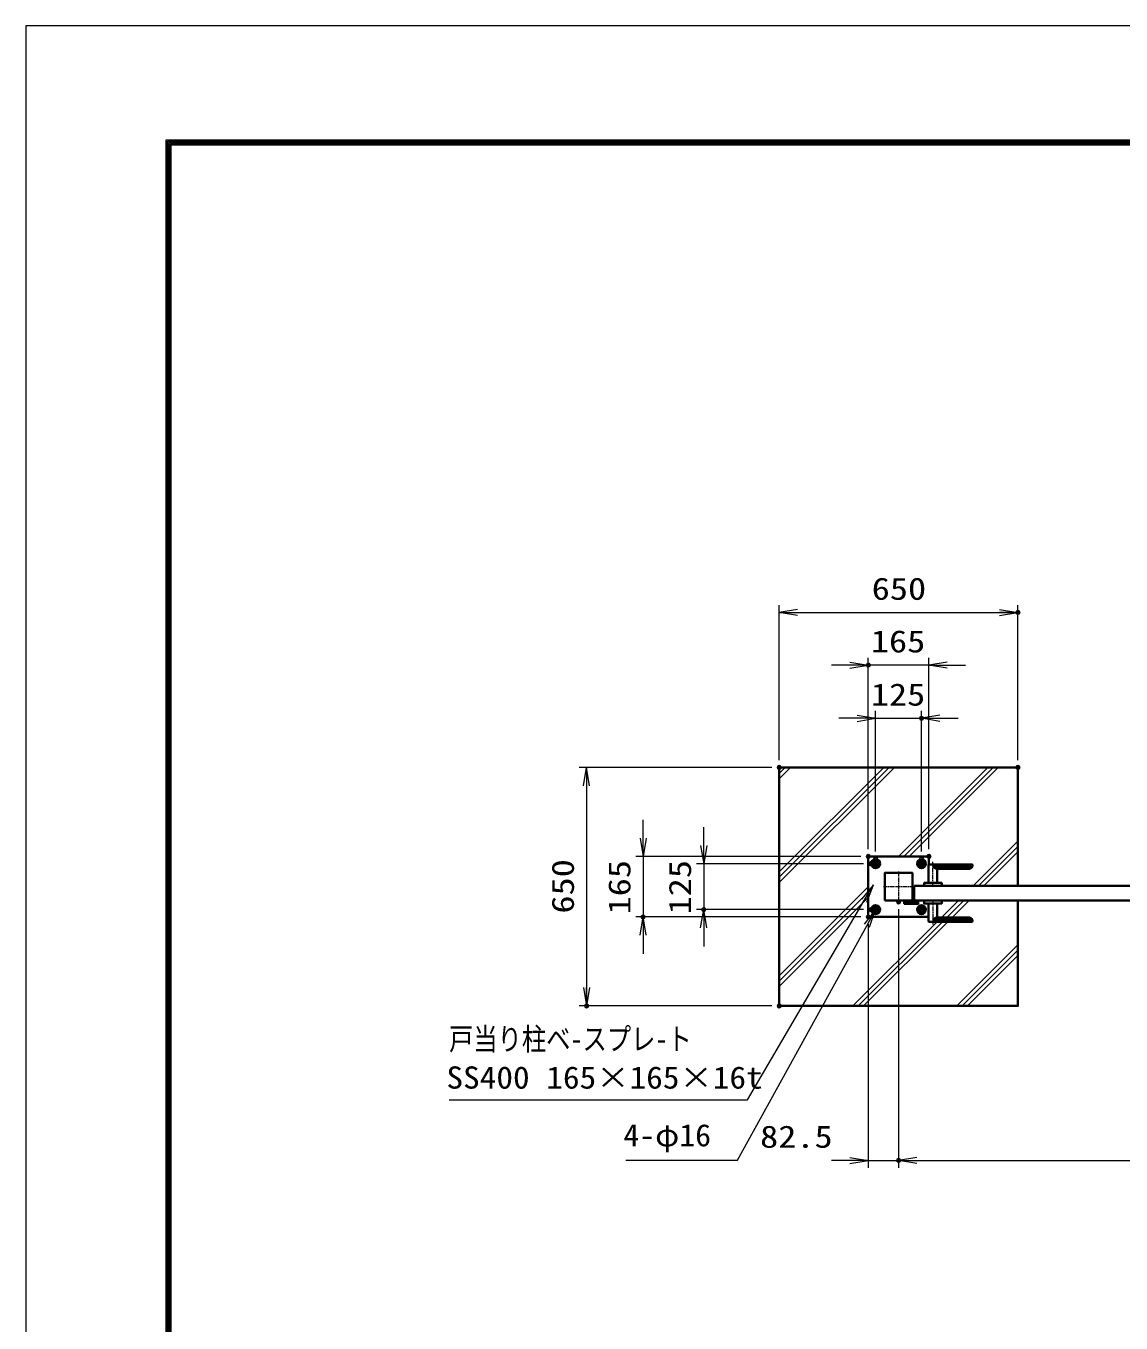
# Model space of a CAD drawing. Units: millimetres at full size. Extents: x -5940 to 5940, y -4200 to 4200.
# Drawn here: x -5940 to -2957, y 665 to 4200 of the extents above; entities that cross this region are included whole.
import ezdxf
from ezdxf.enums import TextEntityAlignment as Align

# ---------------------------------------------------------------- set-up
doc = ezdxf.new("R2010")
doc.units = ezdxf.units.MM
doc.header["$LTSCALE"] = 20
doc.header["$PDMODE"] = 32
doc.header["$PDSIZE"] = 10
for name, pattern in [('DASHED', [7.5, 6, -1.5]), ('USER1', [18, 12, -1.5, 3, -1.5]), ('USER2', [9, 6, -0.75, 1.5, -0.75])]:
    doc.linetypes.add(name, pattern=pattern)
for name, color, linetype, lineweight in [('0-0_D-TTL', 7, 'Continuous', 18), ('0-1_軸線', 200, 'USER1', 15), ('0-2_外形線', 7, 'Continuous', 35), ('0-3_寸法線', 4, 'Continuous', 18), ('0-4_0', 7, 'Continuous', 18), ('0-9_細線', 2, 'Continuous', 35), ('0-A_隠れ線', 140, 'DASHED', 18), ('0-F_ハッチング', 253, 'Continuous', 13)]:
    doc.layers.add(name, color=color, linetype=linetype, lineweight=lineweight)
doc.layers.add('0-5_Defpoints', color=7, linetype='Continuous')
doc.styles.add('ＭＳ ゴシック', font='')
doc.styles.get('ＭＳ ゴシック').set_extended_font_data('MS Gothic')

# ---------------------------------------------------------------- blocks, each defined once
blk = doc.blocks.new('U12')
at = {"layer": '0-1_軸線', "linetype": 'USER2'}
for p, q in [((-1250, 1478.6), (-1250, 1021.4)), ((-1478.6, 1250), (-1021.4, 1250))]:
    blk.add_line(p, q, dxfattribs=at)
at = {"layer": '0-2_外形線'}
blk.add_lwpolyline([(-1430, 1146.1), (-1250, 1042.2), (-1070, 1146.1), (-1070, 1353.9), (-1250, 1457.8), (-1430, 1353.9)], close=True, dxfattribs=at)
for radius in [180, 101.1]:
    blk.add_circle((-1250, 1250), radius, dxfattribs=at)
at = {"layer": '0-9_細線', "color": 4, "lineweight": 25}
blk.add_arc((-1250, 1250), 120, 260, 170, dxfattribs=at)
blk = doc.blocks.new('U13')
at = {"layer": '0-1_軸線', "linetype": 'USER2'}
for p, q in [((-1250, 1514), (-1250, 986)), ((-1514, 1250), (-986, 1250))]:
    blk.add_line(p, q, dxfattribs=at)
at = {"layer": '0-2_外形線'}
for radius in [240, 140]:
    blk.add_circle((-1250, 1250), radius, dxfattribs=at)
blk = doc.blocks.new('U14')
at = {"layer": '0-1_軸線', "linetype": 'USER2'}
for p, q in [((-1478.6, -1250), (-1021.4, -1250)), ((-1250, -1478.6), (-1250, -1021.4))]:
    blk.add_line(p, q, dxfattribs=at)
at = {"layer": '0-2_外形線'}
blk.add_lwpolyline([(-1430, -1146.1), (-1250, -1042.2), (-1070, -1146.1), (-1070, -1353.9), (-1250, -1457.8), (-1430, -1353.9)], close=True, dxfattribs=at)
for radius in [180, 101.1]:
    blk.add_circle((-1250, -1250), radius, dxfattribs=at)
at = {"layer": '0-9_細線', "color": 4, "lineweight": 25}
blk.add_arc((-1250, -1250), 120, 190, 100, dxfattribs=at)
blk = doc.blocks.new('U15')
at = {"layer": '0-1_軸線', "linetype": 'USER2'}
for p, q in [((-1514, -1250), (-986, -1250)), ((-1250, -1514), (-1250, -986))]:
    blk.add_line(p, q, dxfattribs=at)
at = {"layer": '0-2_外形線'}
for radius in [240, 140]:
    blk.add_circle((-1250, -1250), radius, dxfattribs=at)
blk = doc.blocks.new('U16')
at = {"layer": '0-1_軸線', "linetype": 'USER2'}
for p, q in [((1250, 1478.6), (1250, 1021.4)), ((1478.6, 1250), (1021.4, 1250))]:
    blk.add_line(p, q, dxfattribs=at)
at = {"layer": '0-2_外形線'}
blk.add_lwpolyline([(1430, 1146.1), (1250, 1042.2), (1070, 1146.1), (1070, 1353.9), (1250, 1457.8), (1430, 1353.9)], close=True, dxfattribs=at)
for radius in [180, 101.1]:
    blk.add_circle((1250, 1250), radius, dxfattribs=at)
at = {"layer": '0-9_細線', "color": 4, "lineweight": 25}
blk.add_arc((1250, 1250), 120, 10, 280, dxfattribs=at)
blk = doc.blocks.new('U17')
at = {"layer": '0-1_軸線', "linetype": 'USER2'}
for p, q in [((1250, 1514), (1250, 986)), ((1514, 1250), (986, 1250))]:
    blk.add_line(p, q, dxfattribs=at)
at = {"layer": '0-2_外形線'}
for radius in [240, 140]:
    blk.add_circle((1250, 1250), radius, dxfattribs=at)
blk = doc.blocks.new('U18')
at = {"layer": '0-1_軸線', "linetype": 'USER2'}
for p, q in [((1478.6, -1250), (1021.4, -1250)), ((1250, -1478.6), (1250, -1021.4))]:
    blk.add_line(p, q, dxfattribs=at)
at = {"layer": '0-2_外形線'}
blk.add_lwpolyline([(1430, -1146.1), (1250, -1042.2), (1070, -1146.1), (1070, -1353.9), (1250, -1457.8), (1430, -1353.9)], close=True, dxfattribs=at)
for radius in [180, 101.1]:
    blk.add_circle((1250, -1250), radius, dxfattribs=at)
at = {"layer": '0-9_細線', "color": 4, "lineweight": 25}
blk.add_arc((1250, -1250), 120, 80, 350, dxfattribs=at)
blk = doc.blocks.new('U19')
at = {"layer": '0-1_軸線', "linetype": 'USER2'}
for p, q in [((1514, -1250), (986, -1250)), ((1250, -1514), (1250, -986))]:
    blk.add_line(p, q, dxfattribs=at)
at = {"layer": '0-2_外形線'}
for radius in [240, 140]:
    blk.add_circle((1250, -1250), radius, dxfattribs=at)
blk = doc.blocks.new('adggdgag')
at = {"layer": '0-1_軸線'}
for p, q in [((0, 825), (0, -825)), ((825, 0), (-825, 0))]:
    blk.add_line(p, q, dxfattribs=at)
at = {"layer": '0-2_外形線'}
blk.add_lwpolyline([(1650, 1210), (1650, 1650), (-1650, 1650), (-1650, -1650), (1630, -1650)], dxfattribs=at)
for points in [[(-750, -750), (750, -750), (750, 750), (-750, 750)], [(310, -840), (690, -840), (690, -750), (310, -750)], [(310, -840), (1070, -840), (1070, -930), (310, -930)]]:
    blk.add_lwpolyline(points, close=True, dxfattribs=at)
at = {"layer": '0-9_細線'}
blk.add_lwpolyline([(770, -840), (1070, -840), (1070, -780), (770, -780)], close=True, dxfattribs=at)
at = {"layer": '0-A_隠れ線'}
for centre in [(-1250, 1250), (1250, 1250), (-1250, -1250), (1250, -1250)]:
    blk.add_circle(centre, 160, dxfattribs=at)
at = {"layer": '0-2_外形線'}
for name in ['U13', 'U12', 'U17', 'U16', 'U15', 'U14', 'U19', 'U18']:
    blk.add_blockref(name, (0, 0), dxfattribs=at)
blk = doc.blocks.new('fffafafa')
at = {"layer": '0-1_軸線'}
blk.add_line((0, -160), (0, 1155.1), dxfattribs=at)
at = {"layer": '0-2_外形線'}
for p, q in [((-240, 0), (-240, 980)), ((-220, 1000), (2140, 1000)), ((2160, 900), (0, 900)), ((240, 760), (1917.5, 760)), ((240, 760), (240, 0)), ((2160, 900), (2160, 980)), ((-474, 0), (474, 0)), ((-480, -160), (-480, -6)), ((-480, -160), (480, -160)), ((480, -160), (480, -6))]:
    blk.add_line(p, q, dxfattribs=at)
for centre, radius, start, end in [((-220, 980), 20, 90, 180), ((242.5, 1040), 280, 209.99736, 269.48969), ((1917.5, 1040), 280, 270, 330.00262), ((2140, 980), 20, 0, 90), ((-474, -6), 6, 90, 180), ((474, -6), 6, 0, 90)]:
    blk.add_arc(centre, radius, start, end, dxfattribs=at)
blk = doc.blocks.new('_Open')
at = {"layer": '0-4_0'}
blk.add_line((-20, 3.333), (0, 0), dxfattribs=at)
blk.add_lwpolyline([(-20, -3.333), (0, 0), (-20, 0)], dxfattribs=at)
blk = doc.blocks.new('S35')
at = {"layer": '0-3_寸法線'}
for points in [[(-17343369.9, 55017207.8), (-17327112.9, 55017207.8), (-17320753.7, 55028060.9), (-17320248.2, 55028923.7)], [(-17320609.9, 55027976.7), (-17320248.2, 55028923.7), (-17320897.5, 55028145.2)]]:
    blk.add_lwpolyline(points, dxfattribs=at)
at = {"layer": '0-3_寸法線', "color": 254, "style": 'ＭＳ ゴシック'}
for s, width, p in [('戸当り柱ベ-スプレ-ト', 0.8, (-17343369.9, 55019547.2)), ('SS400 165×165×16t', 1.1, (-17343513.9, 55017447.2))]:
    blk.add_text(s, height=1212, dxfattribs=dict(at, width=width)).set_placement(p, align=Align.BOTTOM_LEFT)
blk = doc.blocks.new('S36')
at = {"layer": '0-3_寸法線'}
for points in [[(-17333730.7, 55013905), (-17327661.1, 55013905), (-17320612.5, 55026691.7), (-17320129.7, 55027567.4)], [(-17320466.5, 55026611.2), (-17320129.7, 55027567.4), (-17320758.4, 55026772.1)]]:
    blk.add_lwpolyline(points, dxfattribs=at)
at = {"layer": '0-3_寸法線', "color": 254, "style": 'ＭＳ ゴシック', "width": 1.05}
blk.add_text('4-φ16', height=1212, dxfattribs=at).set_placement((-17333874.7, 55014301.9), align=Align.BOTTOM_LEFT)

msp = doc.modelspace()

# ---------------------------------------------------------------- linework, layer by layer
at = {"layer": '0-0_D-TTL'}
for points in [[(-5940, -4200), (5940, -4200), (5940, 4200), (-5940, 4200)], [(-5558.14, 3889.71), (5558.14, 3889.71), (5558.14, -3888.86), (-5558.14, -3888.86)], [(-5554.61, 3886.18), (5554.61, 3886.18), (5554.61, -3885.32), (-5554.61, -3885.32)], [(-5551.07, 3882.64), (5551.07, 3882.64), (5551.07, -3881.79), (-5551.07, -3881.79)], [(-5547.54, 3879.11), (5547.54, 3879.11), (5547.54, -3878.25), (-5547.54, -3878.25)], [(-5544, 3875.57), (5544, 3875.57), (5544, -3874.71), (-5544, -3874.71)]]:
    msp.add_lwpolyline(points, close=True, dxfattribs=at)
at = {"layer": '0-2_外形線'}
msp.add_lwpolyline([(-3237.97, 1856.58), (-3237.97, 2179.08), (-3887.97, 2179.08), (-3887.97, 1529.08), (-3237.97, 1529.08), (-3237.97, 1816.58)], dxfattribs=at)
msp.add_lwpolyline([(-3520.47, 1856.58), (-487.97, 1856.58), (-487.97, 1816.58), (-3520.47, 1816.58)], close=True, dxfattribs=at)
at = {"layer": '0-3_寸法線'}
for p, q in [((-3887.97, 2199.08), (-3887.97, 2621.47)), ((-3237.97, 2199.08), (-3237.97, 2621.47)), ((-3887.97, 2601.47), (-3237.97, 2601.47)), ((-3645.47, 1956.58), (-3645.47, 2478.06)), ((-3480.47, 1956.58), (-3480.47, 2478.06)), ((-3695.47, 2458.06), (-3745.47, 2458.06)), ((-3480.47, 2458.06), (-3645.47, 2458.06)), ((-3430.47, 2458.06), (-3380.47, 2458.06)), ((-3675.47, 2313.06), (-3725.47, 2313.06)), ((-3625.47, 1949.78), (-3625.47, 2333.06)), ((-3625.47, 2313.06), (-3500.47, 2313.06)), ((-3500.47, 1949.78), (-3500.47, 2333.06)), ((-3450.47, 2313.06), (-3400.47, 2313.06)), ((-3907.97, 2179.08), (-4432.87, 2179.08)), ((-4412.87, 2179.08), (-4412.87, 1529.08)), ((-4258.83, 1986.58), (-4258.83, 2036.58)), ((-4093.83, 1966.58), (-4093.83, 2016.58)), ((-3665.47, 1936.58), (-4278.83, 1936.58)), ((-4258.83, 1936.58), (-4258.83, 1771.58)), ((-3658.67, 1916.58), (-4113.83, 1916.58)), ((-4093.83, 1916.58), (-4093.83, 1791.58)), ((-3665.47, 1771.58), (-4278.83, 1771.58)), ((-3658.67, 1791.58), (-4113.83, 1791.58)), ((-3562.97, 1792.83), (-3562.97, 1088.14)), ((-3562.97, 1792.83), (-3562.97, 1088.14)), ((-4093.83, 1741.58), (-4093.83, 1691.58)), ((-3645.47, 1751.58), (-3645.47, 1088.14)), ((-4258.83, 1721.58), (-4258.83, 1671.58)), ((-3907.97, 1529.08), (-4432.87, 1529.08)), ((-3695.47, 1108.14), (-3745.47, 1108.14)), ((-3645.47, 1108.14), (-3562.97, 1108.14)), ((-3562.97, 1108.14), (-562.97, 1108.14)), ((-3512.97, 1108.14), (-3462.97, 1108.14))]:
    msp.add_line(p, q, dxfattribs=at)
at = {"layer": '0-5_Defpoints'}
for p in [(-3237.97, 2601.47), (-3645.47, 2458.06), (-3500.47, 2313.06), (-3887.97, 2179.08), (-3887.97, 2179.08), (-3237.97, 2179.08), (-3645.47, 1936.58), (-3645.47, 1936.58), (-3638.67, 1916.58), (-3625.47, 1929.78), (-3500.47, 1929.78), (-3480.47, 1936.58), (-3562.97, 1812.83), (-4258.83, 1771.58), (-4093.83, 1791.58), (-3645.47, 1771.58), (-3645.47, 1771.58), (-3638.67, 1791.58), (-4412.87, 1529.08), (-3887.97, 1529.08), (-3562.97, 1108.14)]:
    msp.add_point(p, dxfattribs=at)
at = {"layer": '0-F_ハッチング'}
for p, q in [((-3887.97, 2177.12), (-3886.01, 2179.08)), ((-3887.97, 1894.28), (-3603.16, 2179.08)), ((-3887.97, 2162.62), (-3871.51, 2179.08)), ((-3887.97, 1879.78), (-3588.66, 2179.08)), ((-3887.97, 2148.12), (-3857.01, 2179.08)), ((-3887.97, 1865.28), (-3574.16, 2179.08)), ((-3562.82, 1936.58), (-3320.32, 2179.08)), ((-3548.32, 1936.58), (-3305.82, 2179.08)), ((-3533.82, 1936.58), (-3291.32, 2179.08)), ((-3359.98, 1856.58), (-3237.97, 1978.59)), ((-3345.48, 1856.58), (-3237.97, 1964.09)), ((-3330.98, 1856.58), (-3237.97, 1949.59)), ((-3887.97, 1611.44), (-3645.47, 1853.94)), ((-3887.97, 1596.94), (-3645.47, 1839.44)), ((-3887.97, 1582.44), (-3645.47, 1824.94)), ((-3445.98, 1770.58), (-3399.98, 1816.58)), ((-3431.48, 1770.58), (-3385.48, 1816.58)), ((-3416.98, 1770.58), (-3370.98, 1816.58)), ((-3687.48, 1529.08), (-3457.98, 1758.58)), ((-3672.98, 1529.08), (-3443.48, 1758.58)), ((-3658.48, 1529.08), (-3428.98, 1758.58)), ((-3404.64, 1529.08), (-3237.97, 1695.75)), ((-3390.14, 1529.08), (-3237.97, 1681.25)), ((-3375.64, 1529.08), (-3237.97, 1666.75))]:
    msp.add_line(p, q, dxfattribs=at)

# ---------------------------------------------------------------- block references
at = {"layer": '0-2_外形線', "xscale": 0.05, "yscale": 0.05}
for name, p in [('adggdgag', (-3562.97, 1854.08)), ('fffafafa', (-3469.47, 1864.58))]:
    msp.add_blockref(name, p, dxfattribs=at)
at = {"layer": '0-2_外形線', "xscale": -0.05, "yscale": 0.05, "rotation": 180}
msp.add_blockref('fffafafa', (-3469.47, 1808.58), dxfattribs=at)
at = {"layer": '0-3_寸法線', "xscale": 2.5, "yscale": 2.5}
for p, rotation in [((-3887.97, 2601.47), 180), ((-3480.47, 2458.06), 180), ((-3500.47, 2313.06), 180), ((-4412.87, 2179.08), 90), ((-4258.83, 1936.58), 270), ((-4093.83, 1916.58), 270), ((-4258.83, 1771.58), 90), ((-4093.83, 1791.58), 90), ((-4412.87, 1529.08), 270), ((-3562.97, 1108.14), 180), ((-3562.97, 1108.14), 180)]:
    msp.add_blockref('_Open', p, dxfattribs=dict(at, rotation=rotation))
at = {"layer": '0-3_寸法線'}
for name, p, xscale, yscale in [('_Open', (-3237.97, 2601.47), 2.5, 2.5), ('_Open', (-3645.47, 2458.06), 2.5, 2.5), ('_Open', (-3625.47, 2313.06), 2.5, 2.5), ('S35', (862381.01, -2749586.79), 0.05, 0.05), ('S36', (862381.01, -2749586.79), 0.05, 0.05), ('_Open', (-3645.47, 1108.14), 2.5, 2.5)]:
    msp.add_blockref(name, p, dxfattribs=dict(at, xscale=xscale, yscale=yscale))

# ---------------------------------------------------------------- texts
at = {"layer": '0-3_寸法線', "color": 254, "style": 'ＭＳ ゴシック', "width": 1.2}
for s, p in [('650', (-3636.17, 2617.82)), ('165', (-3638.57, 2474.41)), ('125', (-3638.57, 2329.41)), ('82.5', (-3940.29, 1124.48))]:
    msp.add_text(s, height=60.56, dxfattribs=at).set_placement(p, align=Align.BOTTOM_LEFT)
for s, p in [('650', (-4429.21, 1780.88)), ('165', (-4275.17, 1778.48)), ('125', (-4110.17, 1778.48))]:
    msp.add_text(s, height=60.56, rotation=90, dxfattribs=at).set_placement(p, align=Align.BOTTOM_LEFT)

doc.saveas('drawing.dxf')
